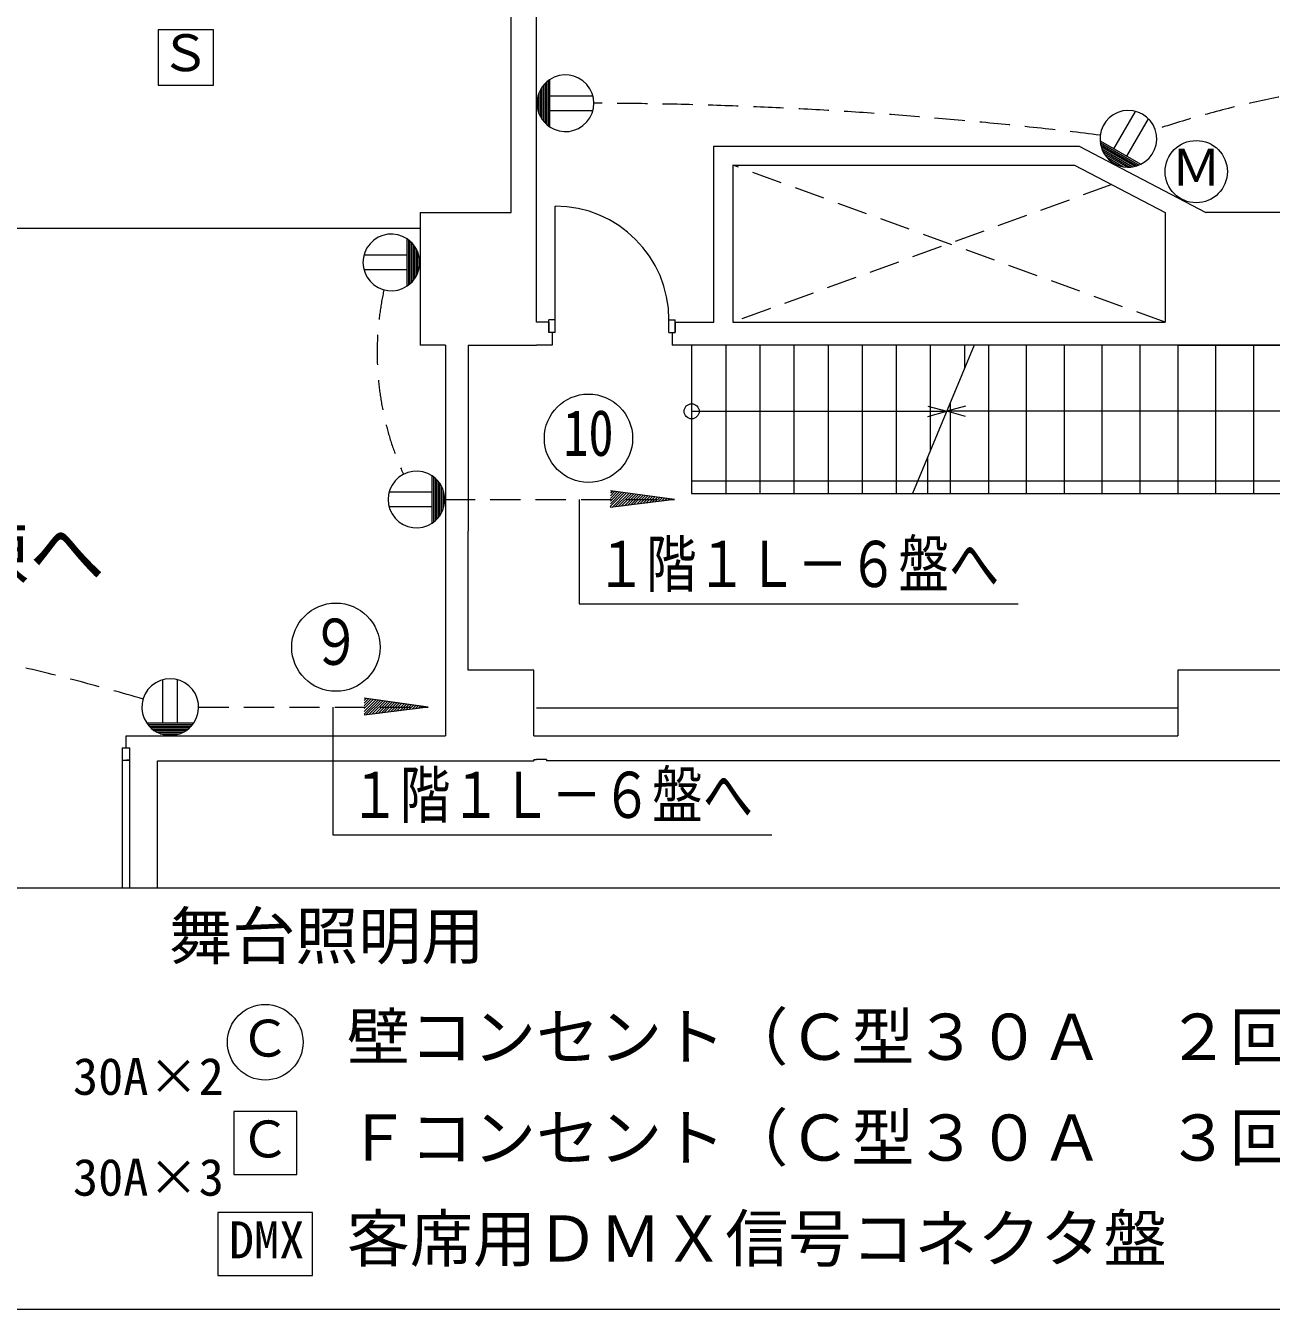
# Model space of a CAD drawing. Units: millimetres, scale not verified. Extents: x -28517 to 27483, y -20527 to 18885.
# Drawn here: x -9771 to 107, y -20527 to -10344 of the extents above; entities that cross this region are included whole.
import ezdxf
from ezdxf.enums import TextEntityAlignment as Align

# ---------------------------------------------------------------- set-up
doc = ezdxf.new("R2010")
doc.units = ezdxf.units.MM
doc.header["$LTSCALE"] = 200
doc.linetypes.add('DASHED1', pattern=[1.8, 1.2, -0.6])
for name, color, linetype, lineweight in [('0-2', 7, 'Continuous', 9), ('0-9', 7, 'Continuous', 9), ('0-A', 7, 'Continuous', 9), ('0-D', 7, 'Continuous', 9), ('8-8', 7, 'Continuous', 9), ('9-3_舞台音響', 3, 'Continuous', 9), ('A-0', 7, 'Continuous', 9), ('F-F', 7, 'Continuous', 9)]:
    doc.layers.add(name, color=color, linetype=linetype, lineweight=lineweight)
doc.styles.add('HGｺﾞｼｯｸE', font='')
doc.styles.add('ＭＳ ゴシック', font='')
doc.styles.get('HGｺﾞｼｯｸE').set_extended_font_data('HGｺﾞｼｯｸE')
doc.styles.get('ＭＳ ゴシック').set_extended_font_data('MS Gothic')

msp = doc.modelspace()

# ---------------------------------------------------------------- linework, layer by layer
at = {"layer": '0-2', "linetype": 'DASHED1'}
for p, q in [((-735, -12697.6), (-4164.1, -11451.2)), ((-1158.6, -11605.2), (-4164.1, -12697.6))]:
    msp.add_line(p, q, dxfattribs=at)
at = {"layer": '0-2'}
for p, q in [((-5570.7, -12677.6), (-5570.7, -11776.6)), ((-5570.7, -12677.6), (-5620.8, -12677.6)), ((-5570.7, -12777.7), (-5570.7, -12677.6)), ((-4669.7, -12677.6), (-4619.6, -12677.6)), ((-4669.7, -12777.7), (-4669.7, -12677.6)), ((-4619.6, -12777.7), (-4619.6, -12677.6)), ((-4669.7, -12777.7), (-4619.6, -12777.7)), ((-2248.7, -12877.9), (-2737.4, -14054.3)), ((-4489.5, -13403.5), (-2467, -13403.5)), ((-2617.2, -13363.2), (-2467, -13403.5)), ((-2617.2, -13443.7), (-2467, -13403.5)), ((-2316.9, -13363.2), (-2467, -13403.5)), ((1467.6, -13403.5), (-2467, -13403.5)), ((-2316.9, -13443.7), (-2467, -13403.5)), ((-9004.8, -16071.7), (-8944.8, -16071.7)), ((-9004.8, -16071.7), (-9004.8, -16171.8)), ((-8969.8, -16071.7), (-8944.8, -16071.7)), ((-8944.8, -16171.8), (-8944.8, -16071.7)), ((-9004.8, -16171.8), (-8944.8, -16171.8)), ((-9004.8, -16171.8), (-9004.8, -17183.5)), ((-8944.8, -16171.8), (-8969.8, -16171.8))]:
    msp.add_line(p, q, dxfattribs=at)
msp.add_lwpolyline([(-5570.7, -12777.7), (-5620.8, -12777.7), (-5620.8, -12677.6)], dxfattribs=at)
msp.add_circle((-4489.5, -13403.5), 59.8, dxfattribs=at)
msp.add_arc((-5570.7, -12677.6), 901.1, 0, 90, dxfattribs=at)
at = {"layer": '0-9'}
for p, q in [((-5720.9, -12697.6), (-5720.9, -8647.8)), ((-5921.2, -11826.6), (-5921.2, -9649)), ((-1416.3, -11301), (-410.9, -11826.6)), ((-4164.1, -11451.2), (-1453.2, -11451.2)), ((-4164.1, -11451.2), (-4164.1, -12697.6)), ((-6642, -11826.6), (-5921.2, -11826.6)), ((-6642, -11826.6), (-6642, -12877.8)), ((466.5, -11826.6), (-410.9, -11826.6)), ((-5620.8, -12697.6), (-5720.9, -12697.6)), ((-5620.8, -12697.6), (-5620.8, -12777.7)), ((-4619.6, -12697.6), (-4619.6, -12777.7)), ((-4619.6, -12697.6), (-4314.3, -12697.6)), ((-4164.1, -12697.6), (-735, -12697.6)), ((-5595.8, -12777.7), (-5620.8, -12777.7)), ((-5595.8, -12777.7), (-5595.8, -12877.8)), ((-4644.6, -12777.7), (-4619.6, -12777.7)), ((-4644.6, -12777.7), (-4644.6, -12877.9)), ((-6441.8, -12877.8), (-6642, -12877.8)), ((-6441.8, -12877.8), (-6441.8, -15455.9)), ((-6261.6, -12877.8), (-5720.9, -12877.8)), ((-6261.6, -12877.8), (-6261.6, -14354.6)), ((-5595.8, -12877.8), (-5720.9, -12877.8)), ((-634.9, -12877.9), (-4644.6, -12877.9)), ((-634.9, -12877.9), (466.4, -12877.9)), ((-6261.6, -15455.9), (-6261.6, -14354.6)), ((-6441.8, -15455.9), (-6441.8, -15976.5)), ((-5740.9, -15455.9), (-6261.6, -15455.9)), ((-5740.9, -15976.5), (-5740.9, -15455.9)), ((-634.9, -15455.9), (-634.9, -15976.5)), ((366.3, -15455.9), (-634.9, -15455.9)), ((-8974.8, -16071.7), (-8974.8, -15976.5)), ((-8974.8, -15976.5), (-6441.8, -15976.5)), ((-5740.9, -15976.5), (-5720.9, -15976.5)), ((-5720.9, -15976.5), (-634.9, -15976.5)), ((-8974.8, -16071.7), (-8944.8, -16071.7)), ((-8944.8, -17183.5), (-8944.8, -16071.7)), ((-8724.5, -16176.8), (-5740.9, -16176.8)), ((-8724.5, -17183.5), (-8724.5, -16176.8)), ((-5740.9, -16164.8), (-5740.9, -16176.8)), ((-5740.9, -16164.8), (-5720.9, -16164.8)), ((-5640.8, -16164.8), (-5720.9, -16164.8)), ((-5640.8, -16164.8), (-5640.8, -16176.8)), ((366.3, -16176.8), (-5640.8, -16176.8))]:
    msp.add_line(p, q, dxfattribs=at)
for points in [[(-4314.3, -12697.6), (-4314.3, -11301), (-1416.3, -11301)], [(-1453.2, -11451.2), (-735, -11826.6), (-735, -12697.6)]]:
    msp.add_lwpolyline(points, dxfattribs=at)
at = {"layer": '0-D'}
for p, q in [((-16854.2, -11951.8), (-6642, -11951.8)), ((-4489.5, -12877.9), (-4489.5, -14054.3)), ((4831.6, -12877.9), (-4489.5, -12877.9)), ((-4219.1, -12877.9), (-4219.1, -14054.3)), ((-3948.8, -12877.9), (-3948.8, -14054.3)), ((-3678.5, -12877.9), (-3678.5, -14054.3)), ((-3408.2, -12877.9), (-3408.2, -14054.3)), ((-3137.8, -12877.9), (-3137.8, -14054.3)), ((-2867.5, -12877.9), (-2867.5, -14054.3)), ((-2597.2, -12877.9), (-2597.2, -13716.8)), ((-2326.9, -12877.9), (-2326.9, -13066.1)), ((-2136.7, -12877.9), (-2136.7, -14054.3)), ((-1836.3, -12877.9), (-1836.3, -14054.3)), ((-1535.9, -12877.9), (-1535.9, -14054.3)), ((-1235.6, -12877.9), (-1235.6, -14054.3)), ((-935.2, -12877.9), (-935.2, -14054.3)), ((-634.9, -12877.9), (-634.9, -14054.3)), ((-334.5, -12877.9), (-334.5, -14054.3)), ((-34.2, -12877.9), (-34.2, -14054.3)), ((-2437, -14054.3), (-2437, -13331.2)), ((-2617.2, -14054.3), (-2617.2, -13765.1)), ((-4489.5, -13954.1), (1467.6, -13954.1)), ((-4489.5, -14054.3), (1467.6, -14054.3)), ((-5720.9, -15756.3), (-634.9, -15756.3))]:
    msp.add_line(p, q, dxfattribs=at)
at = {"layer": '8-8'}
for p, q in [((-5640.2, -10791.9), (-5640.2, -11127.4)), ((-5628.1, -10781.8), (-5628.1, -11137.5)), ((-5615.9, -10773), (-5615.9, -11146.3)), ((-5701, -10880.9), (-5701, -11038.4)), ((-5688.8, -10853.9), (-5688.8, -11065.4)), ((-5676.7, -10833.7), (-5676.7, -11085.6)), ((-5664.5, -10817.3), (-5664.5, -11101.9)), ((-5652.4, -10803.6), (-5652.4, -11115.6)), ((-5713.1, -10929.1), (-5713.1, -10990.2)), ((-5615.9, -10901.1), (-5273, -10901.1)), ((-5615.9, -11018.2), (-5273, -11018.2)), ((-1140.5, -11321), (-969, -11024)), ((-1039, -11379.6), (-867.5, -11082.6)), ((-1251.4, -11257), (-928.1, -11443.6)), ((-1249.8, -11271.9), (-941.8, -11449.7)), ((-1247.1, -11287.5), (-956.6, -11455.2)), ((-1243.1, -11303.9), (-972.9, -11459.9)), ((-1237.3, -11321.2), (-990.8, -11463.5)), ((-1229.2, -11339.9), (-1011, -11465.9)), ((-1217.8, -11360.6), (-1034.6, -11466.3)), ((-1200.5, -11384.6), (-1064, -11463.4)), ((-1164.8, -11419.2), (-1111.9, -11449.8)), ((-6745.1, -12409.1), (-6745.1, -12035.8)), ((-6733, -12400.3), (-6733, -12044.6)), ((-6720.8, -12390.2), (-6720.8, -12054.7)), ((-6708.7, -12378.4), (-6708.7, -12066.4)), ((-6696.5, -12364.7), (-6696.5, -12080.1)), ((-6684.4, -12348.4), (-6684.4, -12096.5)), ((-6672.2, -12328.2), (-6672.2, -12116.7)), ((-6745.1, -12163.8), (-7088.1, -12163.8)), ((-6660.1, -12301.2), (-6660.1, -12143.7)), ((-6647.9, -12253), (-6647.9, -12191.9)), ((-6745.1, -12281), (-7088.1, -12281)), ((-6546.3, -14289.8), (-6546.3, -13916.5)), ((-6534.1, -14281), (-6534.1, -13925.3)), ((-6522, -14270.9), (-6522, -13935.4)), ((-6509.8, -14259.1), (-6509.8, -13947.1)), ((-6546.3, -14044.5), (-6889.2, -14044.5)), ((-6497.6, -14245.4), (-6497.6, -13960.8)), ((-6485.5, -14229.1), (-6485.5, -13977.2)), ((-6473.3, -14208.9), (-6473.3, -13997.4)), ((-6461.2, -14181.9), (-6461.2, -14024.4)), ((-5023.8, -14048.4), (-5134.5, -14157.8)), ((-5042.5, -14045.9), (-5134.4, -14136.6)), ((-5061.3, -14043.3), (-5134.2, -14115.4)), ((-5080, -14040.7), (-5134.1, -14094.2)), ((-5098.7, -14038.1), (-5134, -14073)), ((-5117.5, -14035.5), (-5133.9, -14051.8)), ((-4626.4, -14103.1), (-5133.8, -14033.3)), ((-5005.1, -14051), (-5120.7, -14165.3)), ((-6449, -14133.7), (-6449, -14072.6)), ((-5381.9, -14103.1), (-5381.9, -14931.6)), ((-4626.4, -14103.1), (-5134.5, -14167)), ((-4986.3, -14053.6), (-5096.2, -14162.2)), ((-4967.6, -14056.2), (-5071.8, -14159.1)), ((-4948.9, -14058.7), (-5047.3, -14156)), ((-4930.2, -14061.3), (-5022.9, -14153)), ((-4911.4, -14063.9), (-4998.4, -14149.9)), ((-4892.7, -14066.5), (-4974, -14146.8)), ((-4874, -14069.1), (-4949.5, -14143.7)), ((-4855.2, -14071.6), (-4925.1, -14140.7)), ((-4836.5, -14074.2), (-4900.6, -14137.6)), ((-4817.8, -14076.8), (-4876.2, -14134.5)), ((-4799, -14079.4), (-4851.7, -14131.5)), ((-4780.3, -14081.9), (-4827.3, -14128.4)), ((-4761.6, -14084.5), (-4802.8, -14125.3)), ((-4742.9, -14087.1), (-4778.4, -14122.2)), ((-4724.1, -14089.7), (-4754, -14119.2)), ((-4705.4, -14092.3), (-4729.5, -14116.1)), ((-4686.7, -14094.8), (-4705.1, -14113)), ((-4667.9, -14097.4), (-4680.6, -14109.9)), ((-4649.2, -14100), (-4656.2, -14106.9)), ((-4630.5, -14102.6), (-4631.7, -14103.8)), ((-6546.3, -14161.7), (-6889.2, -14161.7)), ((-5381.9, -14931.6), (-1900.8, -14931.6)), ((-8683.1, -15875.5), (-8683.1, -15532.6)), ((-8565.9, -15875.5), (-8565.9, -15532.6)), ((-6579, -15749.8), (-7086.4, -15680)), ((-6976.4, -15695.1), (-7087.1, -15804.5)), ((-6579, -15749.8), (-7087.1, -15813.7)), ((-6995.1, -15692.5), (-7087, -15783.3)), ((-7013.9, -15689.9), (-7086.8, -15762.1)), ((-7032.6, -15687.4), (-7086.7, -15740.9)), ((-7051.3, -15684.8), (-7086.6, -15719.6)), ((-7070, -15682.2), (-7086.5, -15698.4)), ((-6957.7, -15697.7), (-7073.3, -15811.9)), ((-6938.9, -15700.3), (-7048.8, -15808.8)), ((-6920.2, -15702.8), (-7024.4, -15805.8)), ((-6901.5, -15705.4), (-6999.9, -15802.7)), ((-6882.7, -15708), (-6975.5, -15799.6)), ((-6864, -15710.6), (-6951, -15796.6)), ((-6845.3, -15713.1), (-6926.6, -15793.5)), ((-6826.6, -15715.7), (-6902.1, -15790.4)), ((-6807.8, -15718.3), (-6877.7, -15787.3)), ((-6789.1, -15720.9), (-6853.2, -15784.3)), ((-6770.4, -15723.5), (-6828.8, -15781.2)), ((-6751.6, -15726), (-6804.3, -15778.1)), ((-6732.9, -15728.6), (-6779.9, -15775)), ((-6714.2, -15731.2), (-6755.4, -15772)), ((-6695.4, -15733.8), (-6731, -15768.9)), ((-6676.7, -15736.3), (-6706.5, -15765.8)), ((-6658, -15738.9), (-6682.1, -15762.8)), ((-6639.2, -15741.5), (-6657.6, -15759.7)), ((-6620.5, -15744.1), (-6633.2, -15756.6)), ((-6601.8, -15746.7), (-6608.7, -15753.5)), ((-6583.1, -15749.2), (-6584.3, -15750.5)), ((-8811.2, -15875.5), (-8437.9, -15875.5)), ((-8802.4, -15887.6), (-8446.7, -15887.6)), ((-8792.2, -15899.8), (-8456.8, -15899.8)), ((-8780.5, -15911.9), (-8468.5, -15911.9)), ((-8766.8, -15924.1), (-8482.2, -15924.1)), ((-8750.5, -15936.2), (-8498.6, -15936.2)), ((-8730.3, -15948.4), (-8518.8, -15948.4)), ((-8703.3, -15960.6), (-8545.7, -15960.6)), ((-8655.1, -15972.7), (-8594, -15972.7))]:
    msp.add_line(p, q, dxfattribs=at)
at = {"layer": '8-8', "linetype": 'DASHED1'}
for p, q in [((-6446.9, -14103.1), (-4626.4, -14103.1)), ((-8399.5, -15749.8), (-6579, -15749.8))]:
    msp.add_line(p, q, dxfattribs=at)
at = {"layer": '8-8'}
msp.add_lwpolyline([(-7334.5, -15749.8), (-7334.5, -16762.9), (-3853.4, -16762.9)], dxfattribs=at)
for centre in [(-5307.7, -13616.9), (-7310.7, -15274.6)]:
    msp.add_circle(centre, 350, dxfattribs=at)
for centre, start, end in [((-5490.2, -10959.6), 123.9545, 236.04552), ((-5490.2, -10959.6), 123.9545, 236.04552), ((-5490.2, -10959.6), 236.04552, 123.9545), ((-1026.9, -11241.4), 296.04552, 183.9545), ((-1026.9, -11241.4), 183.9545, 296.04552), ((-1026.9, -11241.4), 183.9545, 296.04552), ((-6870.8, -12222.4), 56.04552, 303.9545), ((-6870.8, -12222.4), 303.9545, 56.04552), ((-6870.8, -12222.4), 303.9545, 56.04552), ((-6671.9, -14103.1), 56.04552, 303.9545), ((-6671.9, -14103.1), 303.9545, 56.04552), ((-6671.9, -14103.1), 303.9545, 56.04552), ((-8624.5, -15749.8), 326.04552, 213.9545), ((-8624.5, -15749.8), 213.9545, 326.04552), ((-8624.5, -15749.8), 213.9545, 326.04552)]:
    msp.add_arc(centre, 225, start, end, dxfattribs=at)
at = {"layer": '8-8', "linetype": 'DASHED1'}
for centre, radius, start, end in [((1883, -19415.9), 8677, 65.75397, 108.10823), ((-5377.7, -44664.3), 33704.9, 82.96568, 89.80876), ((-4652.4, -12938.7), 2331.2, 167.63793, 204.43502), ((-14304.3, -34452.9), 19546.5, 73.76687, 98.00696)]:
    msp.add_arc(centre, radius, start, end, dxfattribs=at)
at = {"layer": '9-3_舞台音響'}
msp.add_lwpolyline([(-8720.9, -10816.6), (-8280.9, -10816.6), (-8280.9, -10376.6), (-8720.9, -10376.6)], close=True, dxfattribs=at)
msp.add_circle((-488.3, -11502.5), 246.8, dxfattribs=at)
at = {"layer": 'A-0'}
msp.add_lwpolyline([(-21312.8, -20526.7), (-21312.8, -17183.5), (16135.1, -17183.5)], dxfattribs=at)
for points in [[(-8121.1, -19457.9), (-7621.1, -19457.9), (-7621.1, -18957.9), (-8121.1, -18957.9)], [(-8246.1, -19757.9), (-8246.1, -20257.9), (-7496.1, -20257.9), (-7496.1, -19757.9)]]:
    msp.add_lwpolyline(points, close=True, dxfattribs=at)
msp.add_circle((-7871.1, -18407.9), 300, dxfattribs=at)
at = {"layer": 'F-F'}
msp.add_line((-28517.1, -20526.7), (27482.9, -20526.7), dxfattribs=at)

# ---------------------------------------------------------------- texts
at = {"layer": '0-A', "style": 'HGｺﾞｼｯｸE'}
msp.add_text('楽屋棟へ', height=439.9, dxfattribs=at).set_placement((-11542.4, -14877), align=Align.BOTTOM_LEFT)
at = {"layer": '8-8', "style": 'ＭＳ ゴシック', "width": 0.8}
for s, p in [('10', (-5507.7, -13866.9)), ('１階１Ｌ－６盤へ', (-5250, -14907.4)), ('９', (-7510.7, -15524.6)), ('１階１Ｌ－６盤へ', (-7202.6, -16738.8))]:
    msp.add_text(s, height=366.6, dxfattribs=at).set_placement(p, align=Align.BOTTOM_LEFT)
at = {"layer": '9-3_舞台音響', "style": 'ＭＳ ゴシック'}
for s, p in [('Ｓ', (-8705.8, -10793.4)), ('Ｍ', (-688.3, -11702.5))]:
    msp.add_text(s, height=293.3, dxfattribs=at).set_placement(p, align=Align.BOTTOM_LEFT)
at = {"layer": 'A-0', "style": 'ＭＳ ゴシック'}
for s, height, p in [('舞台照明用', 366.6, (-8633.4, -17857.9)), ('壁コンセント（Ｃ型３０Ａ\u3000２回路）', 366.6, (-7223.5, -18657.9)), ('Ｃ', 293.3, (-8074.3, -18610.2)), ('30A×2', 293.3, (-9396, -18913.3)), ('Ｆコンセント（Ｃ型３０Ａ\u3000３回路）', 366.6, (-7223.5, -19457.9)), ('Ｃ', 293.3, (-8074.3, -19410.2)), ('30A×3', 293.3, (-9396, -19713.3)), ('客席用ＤＭＸ信号コネクタ盤', 366.6, (-7223.5, -20257.9)), ('DMX', 293.3, (-8159.3, -20210.2))]:
    msp.add_text(s, height=height, dxfattribs=at).set_placement(p, align=Align.BOTTOM_LEFT)

doc.saveas('drawing.dxf')
